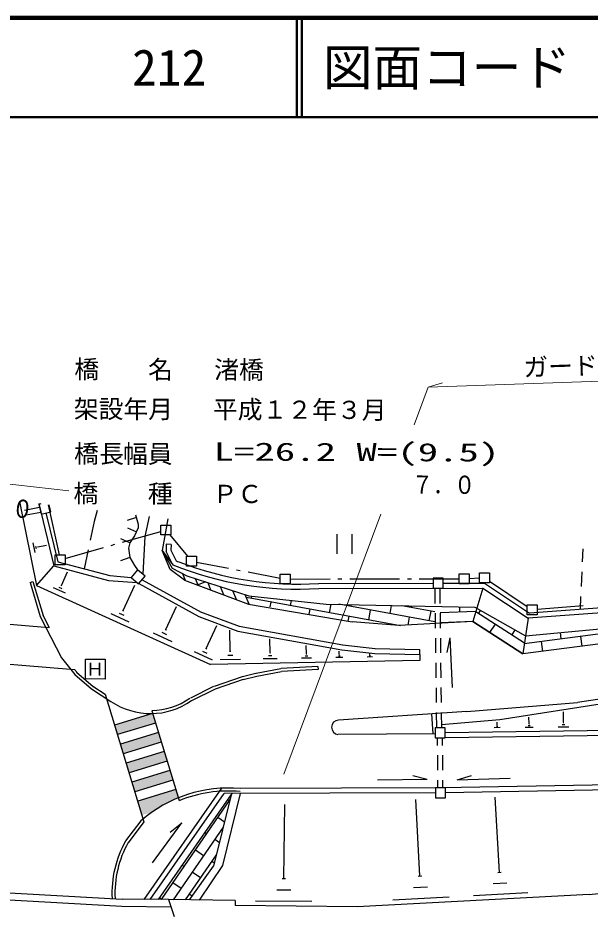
# Model space of a CAD drawing. Units: millimetres, scale not verified. Extents: x 40000 to 680000, y 20000 to 380000.
# Drawn here: x 89630 to 147316, y 290036 to 380000 of the extents above; entities that cross this region are included whole.
import ezdxf
from ezdxf.enums import TextEntityAlignment as Align

# ---------------------------------------------------------------- set-up
doc = ezdxf.new("R2010")
doc.units = ezdxf.units.MM
doc.header["$LTSCALE"] = 1000
for name, color, linetype, lineweight in [('M-BGD', 7, 'Continuous', 25), ('M-BMK-ROW', 30, 'Continuous', 25), ('M-STR-HTXT', 7, 'Continuous', 13), ('M-STR-STR1', 7, 'Continuous', 25), ('M-STR-STRC', 7, 'Continuous', 25), ('M-TTL', 2, 'Continuous', 140), ('M-TTL-LINE', 7, 'Continuous', 50)]:
    doc.layers.add(name, color=color, linetype=linetype, lineweight=lineweight)
doc.layers.add('M-TTL-TXT', color=7, linetype='Continuous')
doc.styles.add('ＭＳ ゴシック', font='')
doc.styles.get('ＭＳ ゴシック').set_extended_font_data('MS Gothic')

msp = doc.modelspace()

# ---------------------------------------------------------------- hatches: boundary and pattern name
at = {"layer": 'M-STR-STRC'}
for points in [[(99383, 308688), (103214, 309857), (103506, 308893), (99671, 307736)], [(99968, 306773), (103796, 307940), (104086, 306979), (100255, 305810)], [(100543, 304858), (104380, 306015), (104669, 305063), (100839, 303895)], [(101126, 302942), (104957, 304100), (105251, 303147), (101416, 301980)], [(101710, 301026), (105541, 302185), (105794, 301357), (104428, 300708), (103580, 300204), (103061, 299851), (102128, 299629)]]:
    msp.add_hatch(color=256, dxfattribs=at).paths.add_polyline_path(points)

# ---------------------------------------------------------------- linework, layer by layer
at = {"layer": 'M-BGD'}
for p, q in [((89776, 331253), (89835, 331062)), ((89835, 331062), (91509, 322781)), ((90301, 330375), (91818, 330654)), ((90469, 329902), (91936, 330173)), ((91729, 331025), (93249, 324739)), ((91959, 330994), (91748, 330945)), ((91748, 330945), (91985, 329973)), ((91985, 329973), (92958, 330209)), ((92958, 330209), (92790, 330901)), ((97627, 330333), (97332, 329232)), ((92467, 330091), (93671, 325148)), ((101591, 329628), (100649, 329311)), ((101502, 329879), (101769, 328966)), ((102864, 329714), (102416, 327722)), ((104757, 329497), (104174, 326303)), ((97332, 329232), (96923, 327334)), ((101626, 328135), (100716, 328549)), ((101768, 328575), (101404, 327765)), ((101769, 328966), (101768, 328575)), ((100921, 327076), (100011, 327490)), ((101404, 327765), (100921, 327076)), ((102416, 327722), (102212, 323906)), ((121792, 327954), (121784, 325950)), ((123294, 327948), (123287, 325945)), ((91154, 327060), (91351, 326098)), ((91423, 326739), (91472, 326498)), ((91633, 326658), (92515, 326835)), ((91633, 326688), (91643, 326628)), ((100921, 327076), (100789, 326545)), ((104577, 326943), (104565, 326211)), ((105098, 326901), (104577, 326943)), ((105078, 326901), (105066, 326320)), ((96713, 326356), (96304, 324457)), ((100789, 326545), (100926, 325593)), ((104969, 324397), (104174, 326303)), ((104174, 326303), (105241, 324857)), ((104174, 326303), (105180, 324516)), ((104999, 324367), (104254, 326162)), ((104473, 325781), (104423, 325761)), ((105241, 324857), (104565, 326211)), ((105066, 326320), (105603, 325256)), ((146558, 325151), (146621, 326463)), ((93671, 325148), (98916, 323767)), ((100926, 325593), (99983, 325246)), ((100926, 325593), (101374, 324780)), ((101374, 324780), (101693, 324348)), ((91509, 322781), (93249, 324739)), ((93249, 324739), (98784, 323277)), ((94014, 322772), (94640, 324163)), ((101693, 324348), (101049, 323579)), ((102462, 323704), (101693, 324348)), ((106428, 323310), (104969, 324397)), ((105180, 324516), (106670, 323729)), ((106538, 323269), (106250, 323951)), ((146439, 322654), (146510, 324152)), ((90859, 323084), (91150, 323163)), ((90859, 323084), (91879, 319644)), ((91150, 323163), (92170, 319734)), ((98784, 323277), (101668, 323056)), ((98916, 323767), (101049, 323579)), ((101049, 323579), (101808, 322935)), ((101808, 322935), (102462, 323704)), ((102170, 323355), (108099, 320068)), ((106428, 323310), (112891, 320902)), ((106670, 323729), (112914, 321714)), ((107818, 322794), (107550, 323446)), ((108541, 323132), (107808, 322824)), ((109099, 322308), (108801, 323041)), ((119971, 322981), (131481, 323010)), ((131483, 323511), (131490, 322510)), ((132485, 323508), (131483, 323511)), ((132483, 323007), (136651, 323012)), ((132491, 322506), (132485, 323508)), ((136651, 323012), (141188, 319971)), ((91509, 322781), (109062, 314805)), ((93191, 322565), (94392, 322020)), ((93753, 322603), (94053, 322472)), ((93974, 322793), (94044, 322762)), ((100246, 320236), (101417, 322816)), ((101838, 322965), (107857, 319628)), ((110380, 321833), (110042, 322646)), ((111660, 321358), (111293, 322240)), ((111493, 322180), (111352, 322120)), ((119969, 322480), (136499, 322512)), ((131490, 322510), (132491, 322506)), ((131650, 322509), (131670, 320966)), ((132151, 322507), (132170, 320969)), ((136499, 322512), (135505, 319139)), ((136499, 322512), (141056, 319460)), ((112941, 320892), (112543, 321835)), ((128200, 318714), (112673, 321544)), ((112914, 321714), (120695, 320895)), ((113184, 321693), (113143, 321453)), ((117180, 321268), (117078, 320737)), ((168283, 321949), (141188, 319971)), ((146328, 320343), (146391, 321655)), ((104547, 318317), (105607, 320648)), ((112891, 320902), (123333, 319092)), ((115115, 321095), (115023, 320604)), ((119050, 320380), (118968, 319889)), ((120695, 320895), (135680, 320571)), ((121185, 320883), (121022, 320022)), ((131668, 319103), (121977, 320870)), ((123209, 320836), (123178, 320646)), ((125150, 320288), (124967, 319307)), ((127266, 320751), (127113, 319930)), ((131661, 320125), (128338, 320728)), ((129299, 320704), (129269, 320564)), ((134138, 320607), (134156, 320086)), ((135680, 320571), (140799, 317698)), ((155315, 320502), (141056, 319460)), ((91879, 319644), (94018, 315489)), ((92150, 319784), (92786, 318529)), ((99002, 319930), (100823, 319102)), ((99854, 319977), (100304, 319775)), ((100186, 320266), (100296, 320216)), ((107857, 319628), (111819, 318171)), ((108029, 320098), (111951, 318662)), ((122994, 319665), (122902, 319174)), ((129085, 319573), (128942, 318772)), ((131241, 320196), (131057, 319215)), ((131682, 319966), (131702, 318466)), ((135799, 320150), (132182, 320013)), ((132183, 319969), (132203, 318469)), ((140686, 316957), (135809, 320130)), ((136230, 320249), (136049, 319979)), ((141056, 319460), (140522, 315866)), ((161753, 319627), (140676, 316897)), ((140799, 317698), (161994, 319707)), ((108627, 316419), (109687, 318740)), ((111951, 318662), (122383, 316792)), ((128060, 318725), (123333, 319092)), ((135505, 319139), (128060, 318725)), ((135505, 319139), (132188, 319011)), ((135505, 319139), (140522, 315866)), ((140522, 315866), (135505, 319139)), ((137728, 318881), (137184, 318041)), ((103253, 317991), (105154, 317133)), ((104135, 318048), (104615, 317836)), ((104487, 318348), (104607, 318297)), ((111031, 316141), (110988, 318274)), ((111819, 318171), (122291, 316291)), ((139729, 318293), (139407, 317793)), ((156969, 318001), (140522, 315866)), ((156969, 318001), (140522, 315866)), ((144287, 318026), (144374, 317375)), ((146359, 317628), (146486, 316636)), ((115057, 315976), (115032, 317399)), ((118713, 315893), (118696, 316734)), ((122353, 316792), (125648, 316419)), ((131715, 317466), (131734, 315966)), ((132215, 317469), (132235, 315969)), ((132889, 316023), (133215, 317495)), ((133448, 312485), (133215, 317495)), ((142380, 317121), (142517, 316119)), ((107394, 316103), (109204, 315285)), ((108236, 316160), (108686, 315958)), ((108577, 316450), (108687, 316399)), ((110970, 316141), (111091, 316150)), ((115017, 315976), (115097, 315976)), ((118683, 315893), (118753, 315893)), ((122009, 315821), (122049, 315821)), ((122029, 315821), (122020, 316142)), ((122291, 316291), (125596, 315919)), ((125084, 315810), (125125, 315810)), ((125105, 315810), (125105, 315920)), ((125596, 315919), (130153, 315802)), ((125608, 316419), (130165, 316303)), ((130153, 315802), (130151, 315191)), ((130153, 315802), (130165, 316303)), ((94018, 315489), (95364, 313792)), ((130151, 315191), (109062, 314805)), ((110036, 315323), (112060, 315355)), ((110789, 315741), (111290, 315749)), ((114364, 315397), (115776, 315422)), ((114886, 315696), (115236, 315695)), ((118211, 315474), (119243, 315490)), ((118592, 315683), (118853, 315692)), ((121687, 315532), (122379, 315549)), ((121948, 315681), (122119, 315680)), ((124843, 315591), (125364, 315609)), ((125044, 315700), (125174, 315710)), ((131747, 314966), (131766, 313466)), ((132247, 314969), (132267, 313470)), ((95336, 314303), (95595, 313981)), ((95555, 314021), (97233, 312593)), ((113647, 313927), (116143, 314389)), ((113706, 313637), (116203, 314089)), ((119881, 314617), (116184, 314389)), ((119900, 314316), (116203, 314089)), ((119881, 314617), (119900, 314316)), ((166653, 314190), (146025, 310968)), ((95364, 313792), (97042, 312363)), ((112244, 313572), (109405, 312600)), ((112343, 313291), (109504, 312319)), ((112264, 313582), (113627, 313927)), ((112343, 313291), (113706, 313637)), ((166731, 313699), (138205, 309232)), ((97042, 312363), (99001, 311084)), ((97203, 312613), (98433, 311817)), ((109365, 312590), (107017, 311426)), ((109504, 312319), (107146, 311155)), ((131779, 312466), (131798, 310966)), ((132280, 312470), (132299, 310970)), ((134882, 310055), (146025, 310968)), ((134882, 310055), (121935, 309190)), ((131334, 309817), (131458, 307823)), ((131811, 309967), (131830, 308423)), ((132312, 309970), (132331, 308431)), ((141158, 308821), (141151, 309482)), ((144635, 308949), (144619, 310021)), ((138205, 309232), (132322, 308722)), ((186509, 308660), (132700, 307919)), ((137862, 308582), (138002, 308582)), ((137912, 308702), (137952, 308702)), ((137932, 308702), (137933, 308993)), ((141058, 308651), (141268, 308660)), ((141138, 308821), (141189, 308821)), ((144504, 308739), (144765, 308738)), ((144595, 308949), (144665, 308949)), ((131698, 307823), (121900, 307747)), ((131700, 308424), (131697, 307422)), ((132702, 308420), (131700, 308424)), ((132698, 307418), (132702, 308420)), ((186517, 308159), (132698, 307418)), ((137641, 308463), (138232, 308471)), ((140757, 308492), (141568, 308499)), ((144103, 308520), (145165, 308526)), ((131697, 307422), (132698, 307418)), ((131907, 307421), (131912, 306652)), ((132408, 307419), (132413, 306650)), ((131918, 305652), (131928, 304152)), ((132419, 305650), (132429, 304150)), ((125881, 303165), (130890, 303257)), ((129429, 303623), (130890, 303257)), ((183755, 303250), (132420, 302370)), ((133896, 303177), (135340, 303612)), ((133896, 303177), (139256, 303328)), ((102377, 291126), (110200, 302339)), ((132420, 302380), (112063, 302302)), ((132731, 302379), (131729, 302373)), ((131729, 302373), (131735, 301371)), ((131934, 303152), (131939, 302382)), ((132435, 303150), (132440, 302380)), ((132737, 301377), (132731, 302379)), ((183763, 302750), (132739, 301878)), ((102978, 291114), (110429, 301797)), ((111190, 301794), (103779, 291111)), ((111180, 301804), (109351, 294458)), ((110303, 294555), (112062, 301801)), ((131737, 301872), (110429, 301797)), ((138170, 293845), (137756, 301420)), ((104110, 291110), (111038, 301194)), ((110927, 301034), (110747, 301155)), ((116439, 293220), (116536, 300673)), ((130155, 293482), (129741, 301208)), ((131735, 301371), (132737, 301377)), ((102034, 299052), (100494, 297014)), ((102334, 298951), (100734, 296832)), ((103201, 294810), (106161, 298847)), ((104995, 297909), (106161, 298847)), ((110469, 298912), (109789, 299375)), ((105311, 291091), (110347, 298411)), ((108651, 297726), (108481, 297847)), ((109950, 296840), (109481, 297162)), ((108343, 295513), (107523, 296077)), ((106519, 291076), (109646, 295629)), ((106386, 294428), (106206, 294549)), ((106947, 291070), (109351, 294458)), ((107937, 291058), (110303, 294555)), ((109432, 294768), (109172, 294939)), ((108034, 293290), (107215, 293854)), ((129984, 293473), (130335, 293492)), ((138000, 293835), (138341, 293854)), ((147208, 291629), (169737, 294003)), ((106077, 292205), (105248, 292779)), ((116269, 293221), (116620, 293220)), ((129509, 292313), (130932, 292388)), ((137545, 292715), (138918, 292780)), ((107206, 291430), (106907, 291641)), ((115724, 292101), (117136, 292076)), ((147208, 291629), (123822, 290369)), ((135547, 291500), (141028, 291801)), ((104120, 291120), (103940, 291241)), ((111533, 291014), (104801, 291097)), ((111533, 291014), (111521, 290513)), ((113586, 290987), (119246, 290926)), ((127441, 291068), (133112, 291368)), ((123822, 290369), (111521, 290513))]:
    msp.add_line(p, q, dxfattribs=at)
for centre, radius, start, end in [((117782, 355707), 33299, 247.87253, 273.77303), ((117782, 355707), 32798, 248.20054, 248.68034), ((117782, 355707), 32798, 248.68034, 273.77303), ((103019, 317040), 6882, 270.85661, 305.02313), ((103019, 317040), 7183, 235.97295, 305.02313), ((121973, 308468), 721, 92.57091, 264.18321), ((110844, 288963), 13384, 84.75904, 131.13954), ((110844, 288963), 13083, 84.75904, 112.28248), ((109792, 291751), 10679, 150.50653, 182.90852), ((109792, 291751), 10378, 150.50653, 182.90852)]:
    msp.add_arc(centre, radius, start, end, dxfattribs=at)
at = {"layer": 'M-BMK-ROW'}
for p, q in [((92680, 330912), (93784, 325859)), ((104050, 327866), (104053, 328868)), ((104053, 328868), (105055, 328864)), ((105055, 328864), (105051, 327863)), ((100185, 327138), (104051, 328227)), ((105051, 327863), (104050, 327866)), ((104961, 327863), (106727, 325713)), ((94394, 325506), (98260, 326595)), ((99030, 326812), (99415, 326921)), ((93390, 324858), (93393, 325860)), ((93393, 325860), (94395, 325857)), ((94395, 325857), (94392, 324855)), ((106633, 324711), (106637, 325713)), ((106637, 325713), (107638, 325710)), ((107638, 325710), (107635, 324708)), ((94392, 324855), (93390, 324858)), ((107636, 325119), (110869, 324504)), ((107635, 324708), (106633, 324711)), ((111654, 324355), (112047, 324280)), ((112833, 324130), (116066, 323516)), ((116064, 322925), (116067, 323927)), ((116067, 323927), (117069, 323923)), ((117069, 323923), (117065, 322921)), ((134126, 322951), (134129, 323953)), ((134129, 323953), (135131, 323949)), ((135131, 323949), (135128, 322947)), ((136160, 323054), (136163, 324056)), ((136163, 324056), (137165, 324052)), ((137165, 324052), (137162, 323050)), ((117067, 323422), (121097, 323427)), ((121897, 323428), (122297, 323428)), ((123097, 323429), (128097, 323435)), ((128897, 323436), (129297, 323436)), ((130097, 323437), (134128, 323442)), ((135129, 323468), (136162, 323525)), ((137162, 323050), (136160, 323054)), ((137162, 323211), (140980, 320663)), ((117065, 322921), (116064, 322925)), ((135128, 322947), (134126, 322951)), ((140977, 319821), (140981, 320823)), ((140981, 320823), (141982, 320819)), ((141982, 320819), (141979, 319818)), ((141981, 320369), (146626, 320765)), ((141979, 319818), (140977, 319821))]:
    msp.add_line(p, q, dxfattribs=at)
at = {"layer": 'M-STR-HTXT'}
for p, q in [((239659, 346671), (130983, 342749)), ((130983, 342749), (132417, 343205)), ((130983, 342749), (129577, 338978)), ((71847, 334872), (94769, 332327)), ((116441, 303751), (126214, 329960))]:
    msp.add_line(p, q, dxfattribs=at)
at = {"layer": 'M-STR-STR1', "color": 1}
for p, q in [((78098, 292393), (100133, 291154)), ((78366, 291656), (100108, 290433)), ((104801, 291097), (100133, 291154)), ((104801, 291098), (105394, 289408)), ((100108, 290433), (105056, 290372))]:
    msp.add_line(p, q, dxfattribs=at)
at = {"layer": 'M-STR-STRC'}
for p, q in [((74709, 320006), (92786, 318529)), ((72262, 316188), (95336, 314303)), ((96435, 313347), (96442, 315351)), ((96442, 315351), (98445, 315344)), ((98445, 315344), (98438, 313340)), ((98438, 313340), (96435, 313347)), ((98433, 311817), (102334, 298951)), ((103214, 309857), (99383, 308688)), ((103125, 310148), (105878, 301082)), ((103512, 308894), (99671, 307736)), ((103799, 307941), (99968, 306773)), ((104086, 306979), (100255, 305810)), ((104383, 306016), (100542, 304857)), ((104670, 305063), (100839, 303895)), ((104957, 304100), (101126, 302942)), ((105254, 303148), (101413, 301979)), ((105541, 302185), (101710, 301026))]:
    msp.add_line(p, q, dxfattribs=at)
at = {"layer": 'M-TTL'}
msp.add_line((680000, 380000), (40000, 380000), dxfattribs=at)
at = {"layer": 'M-TTL-LINE'}
for p, q in [((117750, 380000), (117750, 370000)), ((118250, 380000), (118250, 370000)), ((40000, 370000), (680000, 370000))]:
    msp.add_line(p, q, dxfattribs=at)

# ---------------------------------------------------------------- texts
at = {"layer": 'M-BGD', "style": 'ＭＳ ゴシック'}
for s, p in [('橋', (95318, 343114)), ('名', (102751, 343088)), ('渚橋', (109413, 343064)), ('架設年月', (95264, 339107)), ('平成１２年３月', (109288, 339058)), ('橋', (95288, 334599)), ('長', (97832, 334590)), ('幅', (100216, 334582)), ('員', (102721, 334573)), ('橋\u3000\u3000種', (95233, 330592)), ('ＰＣ', (109258, 330542))]:
    msp.add_text(s, height=1833, rotation=359.797, dxfattribs=at).set_placement(p, align=Align.BOTTOM_LEFT)
for s, width, p in [('L=26.2 W=(9.5)', 1.65, (109356, 334818)), ('７．０', 0.85, (129347, 331475))]:
    msp.add_text(s, height=1833, rotation=359.797, dxfattribs=dict(at, width=width)).set_placement(p, align=Align.BOTTOM_LEFT)
at = {"layer": 'M-STR-HTXT', "style": 'ＭＳ ゴシック'}
msp.add_text('ガードレール', height=1833, rotation=1.83, dxfattribs=at).set_placement((140629, 343282), align=Align.BOTTOM_LEFT)
at = {"layer": 'M-STR-HTXT', "style": 'ＭＳ ゴシック', "width": 0.85}
msp.add_text('φ４００\u3000Ｌ＝９．０', height=1833, rotation=353.656, dxfattribs=at).set_placement((70390, 331219), align=Align.BOTTOM_LEFT)
at = {"layer": 'M-STR-STRC', "style": 'ＭＳ ゴシック'}
msp.add_text('Ｈ', height=1320, rotation=359.797, dxfattribs=at).set_placement((97414, 314340), align=Align.MIDDLE_CENTER)
at = {"layer": 'M-TTL-TXT', "style": 'ＭＳ ゴシック'}
for s, p in [('図面コード', (120380, 375000)), ('212', (101142, 375000))]:
    msp.add_text(s, height=3666, dxfattribs=at).set_placement(p, align=Align.MIDDLE_LEFT)

doc.saveas('drawing.dxf')
